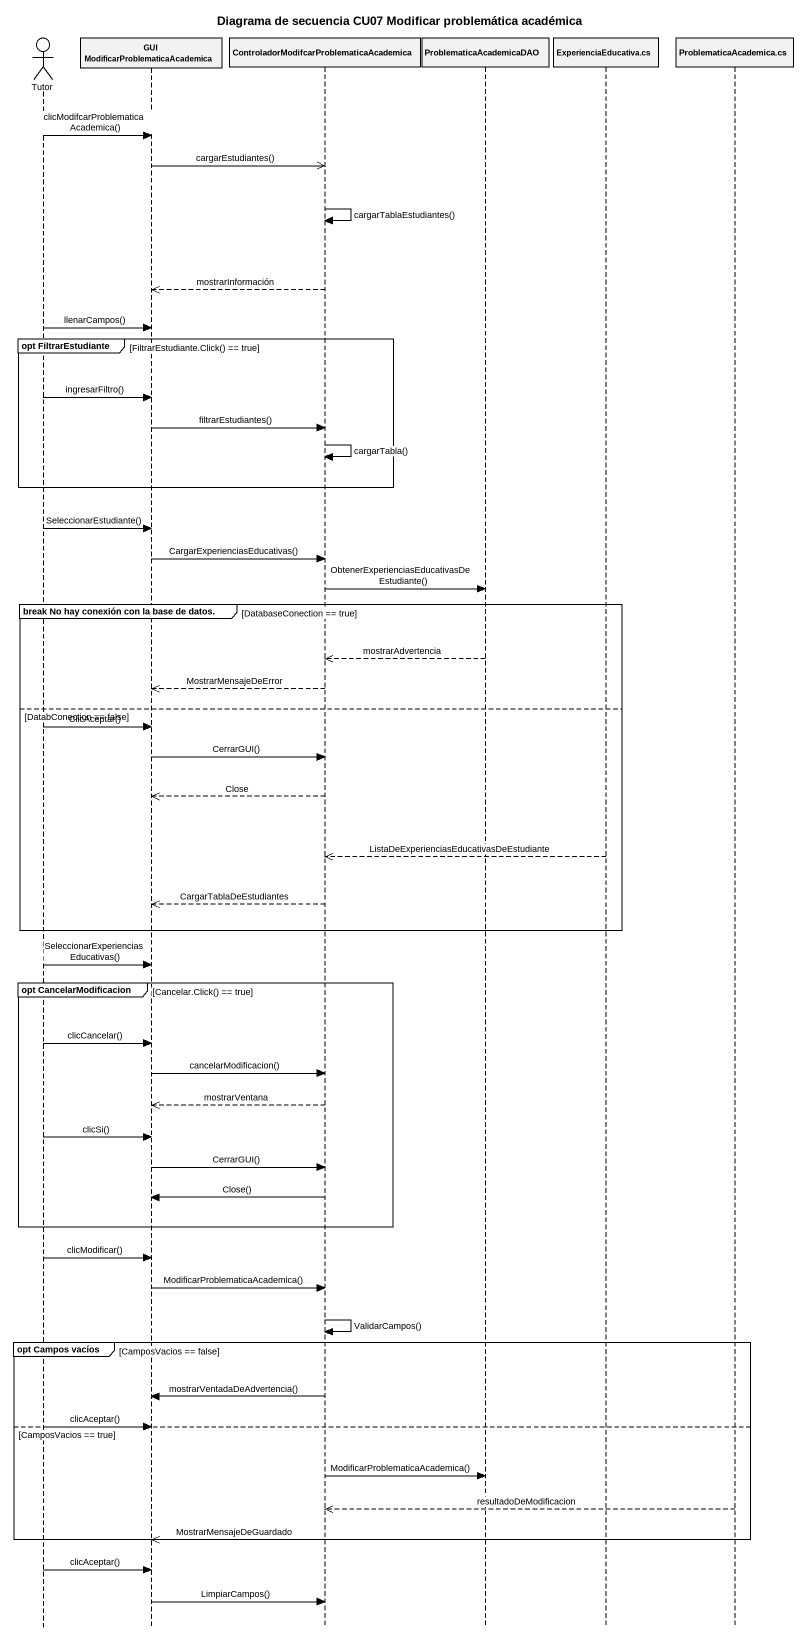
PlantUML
@startuml
title Diagrama de secuencia CU07 Modificar problemática académica
hide footbox
actor Tutor
participant "GUI ModificarProblematicaAcademica" as GUI_ModificarProblematicaAca
participant "ControladorModifcarProblematicaAcademica" as ControladorModifcarProblemat
participant ProblematicaAcademicaDAO
participant "ExperienciaEducativa.cs" as ExperienciaEducativa_cs
participant "ProblematicaAcademica.cs" as ProblematicaAcademica_cs

Tutor -> GUI_ModificarProblematicaAca : clicModifcarProblematicaAcademica()
GUI_ModificarProblematicaAca ->> ControladorModifcarProblemat : cargarEstudiantes()
ControladorModifcarProblemat -> ControladorModifcarProblemat : cargarTablaEstudiantes()
ControladorModifcarProblemat -->> GUI_ModificarProblematicaAca : mostrarInformación
Tutor -> GUI_ModificarProblematicaAca : llenarCampos()
group opt FiltrarEstudiante [FiltrarEstudiante.Click() == true]
  Tutor -> GUI_ModificarProblematicaAca : ingresarFiltro()
  GUI_ModificarProblematicaAca -> ControladorModifcarProblemat : filtrarEstudiantes()
  ControladorModifcarProblemat -> ControladorModifcarProblemat : cargarTabla()
end
Tutor -> GUI_ModificarProblematicaAca : SeleccionarEstudiante()
GUI_ModificarProblematicaAca -> ControladorModifcarProblemat : CargarExperienciasEducativas()
ControladorModifcarProblemat -> ProblematicaAcademicaDAO : ObtenerExperienciasEducativasDeEstudiante()
group break No hay conexión con la base de datos. [DatabaseConection == true]
  ProblematicaAcademicaDAO -->> ControladorModifcarProblemat : mostrarAdvertencia
  ControladorModifcarProblemat -->> GUI_ModificarProblematicaAca : MostrarMensajeDeError
else DatabConection == false
  Tutor -> GUI_ModificarProblematicaAca : ClicAceptar()
  GUI_ModificarProblematicaAca -> ControladorModifcarProblemat : CerrarGUI()
  ControladorModifcarProblemat -->> GUI_ModificarProblematicaAca : Close
  ExperienciaEducativa_cs -->> ControladorModifcarProblemat : ListaDeExperienciasEducativasDeEstudiante
  ControladorModifcarProblemat -->> GUI_ModificarProblematicaAca : CargarTablaDeEstudiantes
end
Tutor -> GUI_ModificarProblematicaAca : SeleccionarExperienciasEducativas()
group opt CancelarModificacion [Cancelar.Click() == true]
  Tutor -> GUI_ModificarProblematicaAca : clicCancelar()
  GUI_ModificarProblematicaAca -> ControladorModifcarProblemat : cancelarModificacion()
  ControladorModifcarProblemat -->> GUI_ModificarProblematicaAca : mostrarVentana
  Tutor -> GUI_ModificarProblematicaAca : clicSi()
  GUI_ModificarProblematicaAca -> ControladorModifcarProblemat : CerrarGUI()
  ControladorModifcarProblemat -> GUI_ModificarProblematicaAca : Close()
end
Tutor -> GUI_ModificarProblematicaAca : clicModificar()
GUI_ModificarProblematicaAca -> ControladorModifcarProblemat : ModificarProblematicaAcademica()
ControladorModifcarProblemat -> ControladorModifcarProblemat : ValidarCampos()
group opt Campos vacíos [CamposVacios == false]
  ControladorModifcarProblemat -> GUI_ModificarProblematicaAca : mostrarVentadaDeAdvertencia()
else CamposVacios == true
  Tutor -> GUI_ModificarProblematicaAca : clicAceptar()
  ControladorModifcarProblemat -> ProblematicaAcademicaDAO : ModificarProblematicaAcademica()
  ProblematicaAcademica_cs -->> ControladorModifcarProblemat : resultadoDeModificacion
  ControladorModifcarProblemat -->> GUI_ModificarProblematicaAca : MostrarMensajeDeGuardado
end
Tutor -> GUI_ModificarProblematicaAca : clicAceptar()
GUI_ModificarProblematicaAca -> ControladorModifcarProblemat : LimpiarCampos()
@enduml
